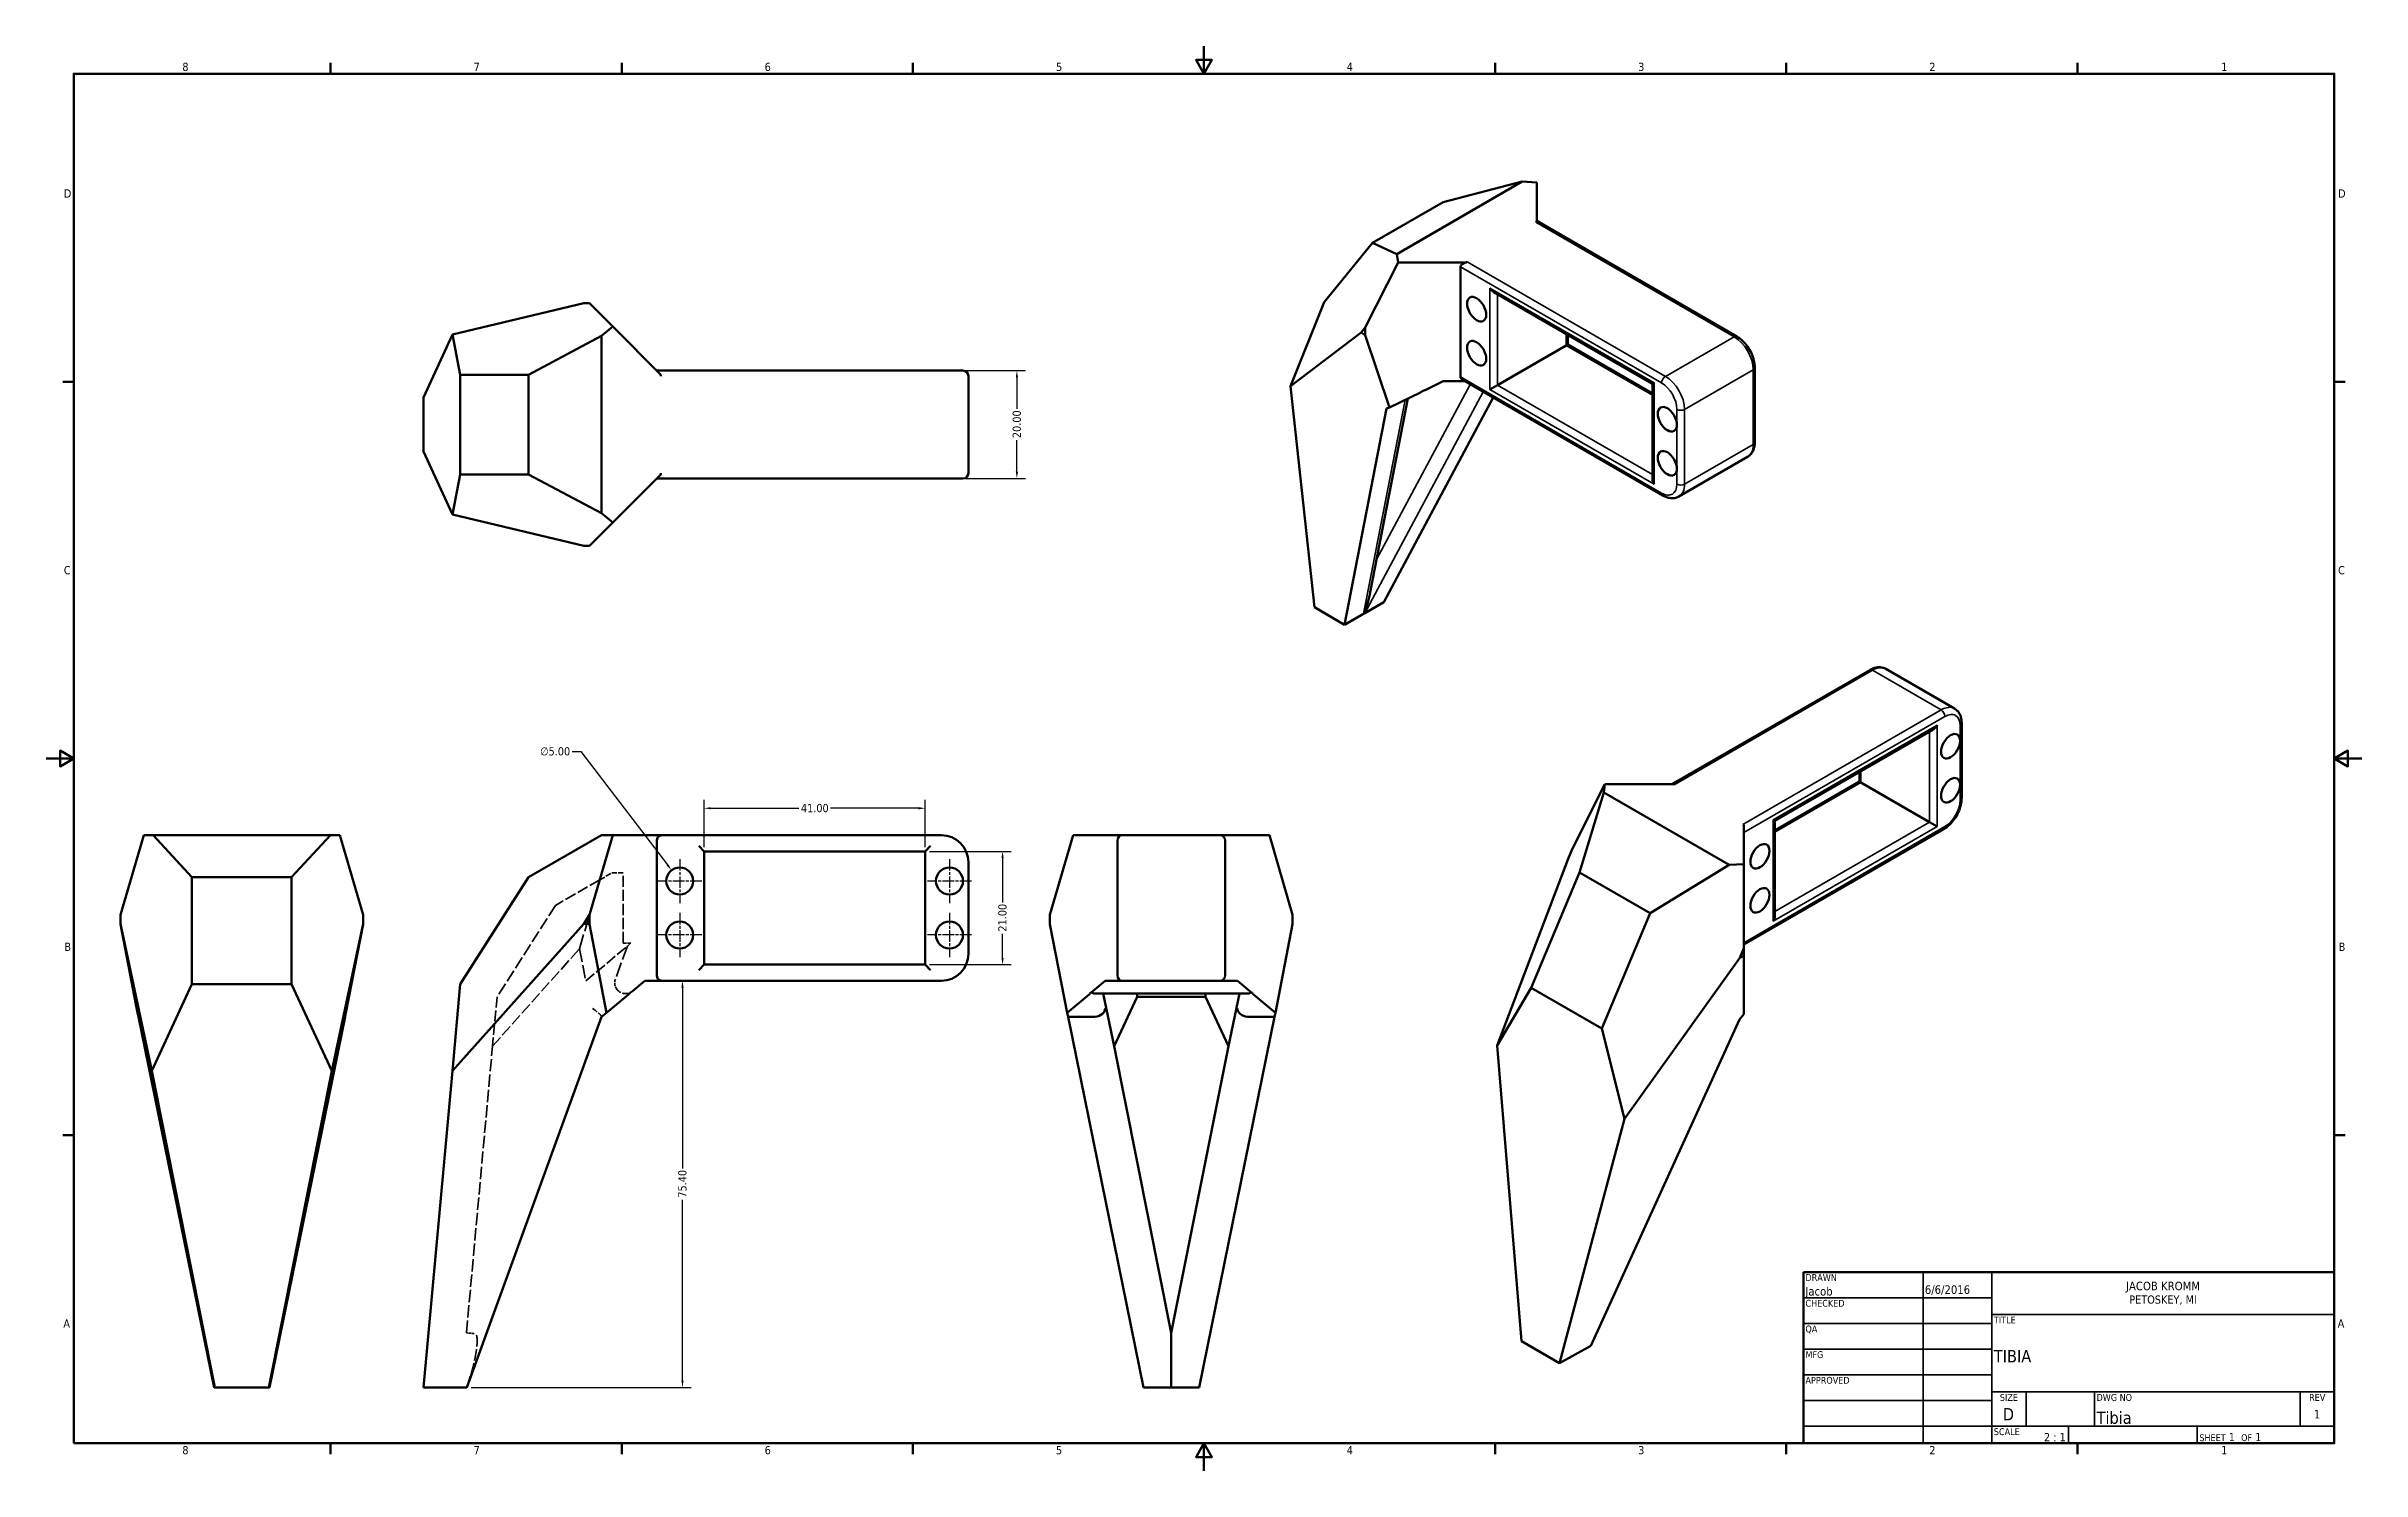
# Model space of a CAD drawing. Header units: millimetres. Extents: x 1 to 431, y 8 to 272.
import ezdxf
from ezdxf.enums import TextEntityAlignment as Align

# ---------------------------------------------------------------- set-up
doc = ezdxf.new("R2010")
doc.units = ezdxf.units.MM
doc.header["$LTSCALE"] = 0.5
doc.linetypes.add('CHAIN', pattern=[0.3543, 0.2362, -0.0295, 0.0591, -0.0295])
doc.linetypes.add('DASHED', pattern=[0.2067, 0.1654, -0.0413])
for name, color, linetype, lineweight in [('Border (ANSI)', 7, 'Continuous', 70), ('Center Mark (ANSI)', 7, 'Continuous', 25), ('Dimension (ANSI)', 7, 'Continuous', 25), ('Hidden (ANSI)', 7, 'DASHED', 35), ('Title (ANSI)', 7, 'Continuous', 50), ('Visible (ANSI)', 7, 'Continuous', 50), ('Visible Narrow (ANSI)', 7, 'Continuous', 35)]:
    doc.layers.add(name, color=color, linetype=linetype, lineweight=lineweight)
doc.styles.add('Note Text (ANSI)', font='tahoma.ttf')
doc.styles.add('Text Style30', font='tahoma.ttf')
doc.styles.add('Text Style38', font='tahoma.ttf')
doc.styles.add('Text Style39', font='tahoma.ttf')
doc.dimstyles.new('Default - mm (ANSI)', dxfattribs={"dimscale": 0.5, "dimtxt": 3.048, "dimasz": 2.5, "dimexe": 3.175, "dimexo": 1.6002, "dimgap": 0.8, "dimtad": 0, "dimtoh": 1, "dimrnd": 1e-08, "dimzin": 4, "dimdsep": 46, "dimtxsty": 'Note Text (ANSI)', "dimcen": 0.09, "dimdle": 10, "dimclrd": 256, "dimclre": 256, "dimclrt": 256, "dimadec": 1, "dimazin": 1, "dimtfac": 1, "dimtofl": 0, "dimtmove": 0, "dimatfit": 3, "dimfxl": 1, "dimtolj": 1, "dimtzin": 4, "dimlwd": -1, "dimlwe": -1, "dimarcsym": 0})

# ---------------------------------------------------------------- blocks, each defined once
blk = doc.blocks.new('Borders Default Border')
at = {"layer": 'Border (ANSI)'}
for p, q in [((107.95, 533.4), (107.95, 537.46)), ((215.9, 533.4), (215.9, 537.46)), ((323.85, 533.4), (323.85, 537.46)), ((539.75, 533.4), (539.75, 537.46)), ((647.7, 533.4), (647.7, 537.46)), ((755.65, 533.4), (755.65, 537.46)), ((12.7, 419.1), (8.64, 419.1)), ((850.9, 419.1), (854.96, 419.1)), ((12.7, 139.7), (8.64, 139.7)), ((850.9, 139.7), (854.96, 139.7)), ((107.95, 25.4), (107.95, 21.34)), ((215.9, 25.4), (215.9, 21.34)), ((323.85, 25.4), (323.85, 21.34)), ((539.75, 25.4), (539.75, 21.34)), ((647.7, 25.4), (647.7, 21.34)), ((755.65, 25.4), (755.65, 21.34))]:
    blk.add_line(p, q, dxfattribs=at)
at = {"layer": 'Border (ANSI)', "flags": 128}
for points in [[(431.8, 543.56), (431.8, 533.4), (428.87, 538.48), (434.73, 538.48), (431.8, 533.4)], [(12.7, 25.4), (12.7, 533.4), (850.9, 533.4), (850.9, 25.4), (12.7, 25.4)], [(2.54, 279.4), (12.7, 279.4), (7.62, 282.33), (7.62, 276.47), (12.7, 279.4)], [(861.06, 279.4), (850.9, 279.4), (855.98, 282.33), (855.98, 276.47), (850.9, 279.4)], [(431.8, 15.24), (431.8, 25.4), (428.87, 20.32), (434.73, 20.32), (431.8, 25.4)]]:
    blk.add_lwpolyline(points, dxfattribs=at)
at = {"layer": 'Border (ANSI)', "char_height": 3.05, "attachment_point": 7, "style": 'Note Text (ANSI)'}
for s, insert in [('8', (52.98, 534.35)), ('7', (160.98, 534.42)), ('6', (268.9, 534.35)), ('5', (376.93, 534.35)), ('4', (484.71, 534.42)), ('3', (592.78, 534.35)), ('2', (700.75, 534.42)), ('1', (808.94, 534.42)), ('D', (9.04, 487.43)), ('D', (852.32, 487.43)), ('C', (9.04, 347.67)), ('C', (852.32, 347.67)), ('B', (9.23, 208.03)), ('B', (852.51, 208.03)), ('A', (8.86, 68.33)), ('A', (852.14, 68.33)), ('8', (52.98, 21.27)), ('7', (160.98, 21.34)), ('6', (268.9, 21.27)), ('5', (376.93, 21.27)), ('4', (484.71, 21.34)), ('3', (592.78, 21.27)), ('2', (700.75, 21.34)), ('1', (808.94, 21.34))]:
    blk.add_mtext(s, dxfattribs=dict(at, insert=insert))
blk = doc.blocks.new('Title Blocks ANSI - Large')
at = {"layer": 'Title (ANSI)'}
for p, q in [((127, 189.23), (127, 125.73)), ((323.85, 189.23), (127, 189.23)), ((323.85, 125.73), (323.85, 189.23)), ((127, 125.73), (323.85, 125.73))]:
    blk.add_line(p, q, dxfattribs=at)
at = {"layer": 'Title (ANSI)', "lineweight": 35}
for p, q in [((171.45, 125.73), (171.45, 189.23)), ((196.85, 125.73), (196.85, 189.23)), ((127, 179.7), (196.85, 179.7)), ((196.85, 173.48), (323.85, 173.48)), ((127, 170.18), (196.85, 170.18)), ((127, 160.65), (196.85, 160.65)), ((127, 151.13), (196.85, 151.13)), ((127, 141.6), (196.85, 141.6)), ((323.85, 144.78), (196.85, 144.78)), ((209.55, 132.08), (209.55, 144.78)), ((234.95, 132.08), (234.95, 144.78)), ((311.15, 132.08), (311.15, 144.78)), ((196.85, 132.08), (127, 132.08)), ((323.85, 132.08), (196.85, 132.08)), ((225.3, 132.08), (225.3, 125.73)), ((273.05, 132.08), (273.05, 125.73))]:
    blk.add_line(p, q, dxfattribs=at)
at = {"layer": 'Title (ANSI)', "style": 'Text Style38'}
for s, p in [('DRAWN', (127.76, 188.47)), ('CHECKED', (127.76, 178.94)), ('TITLE', (197.61, 172.72)), ('QA', (127.76, 169.42)), ('MFG', (127.76, 159.89)), ('APPROVED', (127.76, 150.37)), ('DWG NO', (235.71, 144.02)), ('SCALE', (197.61, 131.32))]:
    blk.add_text(s, height=2.54, dxfattribs=at).set_placement(p, align=Align.TOP_LEFT)
for s, p in [('SIZE', (203.2, 144.02)), ('REV', (317.5, 144.02))]:
    blk.add_text(s, height=2.54, dxfattribs=at).set_placement(p, align=Align.TOP_CENTER)
at = {"layer": 'Title (ANSI)', "style": 'Text Style39'}
blk.add_text('1', height=3.17, dxfattribs=at).set_placement((317.5, 136.52), align=Align.MIDDLE_CENTER)
at = {"layer": 'Title (ANSI)', "insert": (260.35, 181.36), "char_height": 3.048, "width": 127, "attachment_point": 5, "line_spacing_factor": 0.965353, "style": 'Note Text (ANSI)'}
blk.add_mtext('{\\H1.0417x;JACOB KROMM\\P\\H0.96x;PETOSKEY, MI}', dxfattribs=at)
at = {"layer": 'Title (ANSI)', "insert": (197.61, 158.06), "char_height": 4.572, "width": 125.476, "attachment_point": 4, "style": 'Note Text (ANSI)'}
blk.add_mtext('\\fTahoma|b0|i0;\\H4.5720;TIBIA', dxfattribs=at)
at = {"layer": 'Title (ANSI)', "insert": (273.81, 126.49), "char_height": 3.048, "attachment_point": 7, "style": 'Note Text (ANSI)'}
blk.add_mtext('\\fTahoma|b0|i0;\\H2.5400;SHEET\\fTahoma|b0|i0;\\H3.0480; 1  \\fTahoma|b0|i0;\\H2.5400;OF\\fTahoma|b0|i0;\\H3.0480; 1 ', dxfattribs=at)
at = {"layer": 'Title (ANSI)'}
for tag, p, height, style in [('AUTHOR_001', (127.74, 180.53), 3.17, 'Text Style39'), ('CREATION_DATE_001', (172.03, 181.16), 3.17, 'Text Style39'), ('Sheet_Size_001', (200.93, 134.24), 4.57, 'Text Style30'), ('PART_NUMBER_001', (235.71, 132.94), 4.57, 'Text Style30'), ('Initial_View_Scale_001', (216.2, 126.49), 3.05, 'Note Text (ANSI)')]:
    blk.add_attdef(tag, p, '', height=height, dxfattribs=dict(at, style=style))
at = {"layer": 'Title (ANSI)', "style": 'Text Style39'}
for tag, p in [('CHECKED_BY', (127.76, 170.94)), ('CHECKED_DATE', (172.21, 170.94)), ('MFG_APPROVED_BY', (127.76, 151.89)), ('MFG_APPROVED_DATE', (172.21, 151.89)), ('ENG_APPROVED_BY', (127.76, 142.37)), ('ENG_APPROVAL_DATE', (172.21, 142.37))]:
    blk.add_attdef(tag, text='', height=3.17, dxfattribs=at).set_placement(p, align=Align.BOTTOM_LEFT)
blk = doc.blocks.new('*D6')
at = {"layer": 'Defpoints', "color": 0, "transparency": 16777216}
for p in [(167.21, 211.63), (167.21, 191.63), (181.21, 191.63)]:
    blk.add_point(p, dxfattribs=at)
at = {"layer": 'Dimension (ANSI)', "transparency": 16777216}
for p, q in [((168.01, 211.63), (182.8, 211.63)), ((181.21, 210.38), (181.21, 204.54)), ((181.21, 192.88), (181.21, 198.72)), ((168.01, 191.63), (182.8, 191.63))]:
    blk.add_line(p, q, dxfattribs=at)
for points in [[(181.01, 210.38), (181.42, 210.38), (181.21, 211.63)], [(181.01, 192.88), (181.42, 192.88), (181.21, 191.63)]]:
    blk.add_solid(points, dxfattribs=at)
at = {"layer": 'Dimension (ANSI)', "transparency": 16777216, "insert": (180.42, 199.12), "char_height": 1.524, "attachment_point": 1, "rotation": 90, "style": 'Note Text (ANSI)'}
blk.add_mtext('\\A1;20.00', dxfattribs=at)
blk = doc.blocks.new('*D7')
at = {"layer": 'Defpoints', "color": 0, "transparency": 16777216}
for p in [(164.21, 122.47), (164.21, 101.47), (178.55, 101.47)]:
    blk.add_point(p, dxfattribs=at)
at = {"layer": 'Dimension (ANSI)', "transparency": 16777216}
for p, q in [((165.01, 122.47), (180.14, 122.47)), ((178.55, 121.22), (178.55, 113.02)), ((178.55, 102.72), (178.55, 107.2)), ((165.01, 101.47), (180.14, 101.47))]:
    blk.add_line(p, q, dxfattribs=at)
for points in [[(178.35, 121.22), (178.76, 121.22), (178.55, 122.47)], [(178.35, 102.72), (178.76, 102.72), (178.55, 101.47)]]:
    blk.add_solid(points, dxfattribs=at)
at = {"layer": 'Dimension (ANSI)', "transparency": 16777216, "insert": (177.76, 107.6), "char_height": 1.524, "attachment_point": 1, "rotation": 90, "style": 'Note Text (ANSI)'}
blk.add_mtext('\\A1;21.00', dxfattribs=at)
blk = doc.blocks.new('*D8')
at = {"layer": 'Defpoints', "color": 0, "transparency": 16777216}
for p in [(164.21, 130.47), (123.21, 122.47), (164.21, 122.47)]:
    blk.add_point(p, dxfattribs=at)
at = {"layer": 'Dimension (ANSI)', "transparency": 16777216}
for p, q in [((123.21, 123.27), (123.21, 132.06)), ((124.46, 130.47), (140.77, 130.47)), ((162.96, 130.47), (146.66, 130.47)), ((164.21, 123.27), (164.21, 132.06))]:
    blk.add_line(p, q, dxfattribs=at)
for points in [[(124.46, 130.68), (124.46, 130.27), (123.21, 130.47)], [(162.96, 130.68), (162.96, 130.27), (164.21, 130.47)]]:
    blk.add_solid(points, dxfattribs=at)
at = {"layer": 'Dimension (ANSI)', "transparency": 16777216, "insert": (141.17, 131.27), "char_height": 1.524, "attachment_point": 1, "style": 'Note Text (ANSI)'}
blk.add_mtext('\\A1;41.00', dxfattribs=at)
blk = doc.blocks.new('*D9')
at = {"layer": 'Defpoints', "color": 0, "transparency": 16777216}
for p in [(117.2, 118.96), (120.23, 114.99)]:
    blk.add_point(p, dxfattribs=at)
at = {"layer": 'Dimension (ANSI)', "transparency": 16777216}
for p, q in [((98.77, 140.98), (100.38, 140.98)), ((100.38, 140.98), (116.44, 119.95)), ((118.67, 116.97), (118.76, 116.97)), ((118.71, 116.93), (118.71, 117.02))]:
    blk.add_line(p, q, dxfattribs=at)
blk.add_solid([(116.6, 120.08), (116.27, 119.83), (117.2, 118.96)], dxfattribs=at)
at = {"layer": 'Dimension (ANSI)', "transparency": 16777216, "insert": (92.82, 141.8), "char_height": 1.524, "attachment_point": 1, "style": 'Note Text (ANSI)'}
blk.add_mtext('\\A1;∅5.00', dxfattribs=at)
blk = doc.blocks.new('*D10')
at = {"layer": 'Defpoints', "color": 0, "transparency": 16777216}
for p in [(119.21, 98.47), (79.21, 23.07), (119.21, 23.07)]:
    blk.add_point(p, dxfattribs=at)
at = {"layer": 'Dimension (ANSI)', "transparency": 16777216}
for p, q in [((119.21, 97.22), (119.21, 63.69)), ((119.21, 24.32), (119.21, 57.86)), ((80.01, 23.07), (120.8, 23.07))]:
    blk.add_line(p, q, dxfattribs=at)
for points in [[(119.01, 97.22), (119.42, 97.22), (119.21, 98.47)], [(119.01, 24.32), (119.42, 24.32), (119.21, 23.07)]]:
    blk.add_solid(points, dxfattribs=at)
at = {"layer": 'Dimension (ANSI)', "transparency": 16777216, "insert": (118.42, 58.26), "char_height": 1.524, "attachment_point": 1, "rotation": 90, "style": 'Note Text (ANSI)'}
blk.add_mtext('\\A1;75.40', dxfattribs=at)

msp = doc.modelspace()

# ---------------------------------------------------------------- linework, layer by layer
at = {"layer": 'Center Mark (ANSI)', "linetype": 'CHAIN', "ltscale": 18.16814}
for p, q in [((118.714, 121.061), (118.714, 112.886)), ((168.714, 121.061), (168.714, 112.886)), ((122.801, 116.974), (114.626, 116.974)), ((172.801, 116.974), (164.626, 116.974)), ((118.714, 111.061), (118.714, 102.886)), ((168.714, 111.061), (168.714, 102.886)), ((122.801, 106.974), (114.626, 106.974)), ((172.801, 106.974), (164.626, 106.974))]:
    msp.add_line(p, q, dxfattribs=at)
at = {"layer": 'Hidden (ANSI)', "ltscale": 25.192389}
msp.add_line((103.86, 117.187), (95.666, 112.456), dxfattribs=at)
at = {"layer": 'Hidden (ANSI)', "ltscale": 12.974472}
msp.add_line((103.86, 117.187), (106.089, 118.474), dxfattribs=at)
at = {"layer": 'Hidden (ANSI)', "ltscale": 11.444431}
msp.add_line((108.214, 118.474), (106.089, 118.474), dxfattribs=at)
at = {"layer": 'Hidden (ANSI)', "ltscale": 25.157232}
msp.add_line((108.214, 105.474), (108.214, 118.474), dxfattribs=at)
at = {"layer": 'Hidden (ANSI)', "ltscale": 27.802425}
msp.add_line((95.666, 112.456), (84.83, 95.511), dxfattribs=at)
at = {"layer": 'Hidden (ANSI)', "ltscale": 32.842724}
msp.add_line((100.129, 104.429), (101.964, 110.703), dxfattribs=at)
at = {"layer": 'Hidden (ANSI)', "ltscale": 26.369835}
msp.add_line((83.998, 86.359), (100.129, 104.429), dxfattribs=at)
at = {"layer": 'Hidden (ANSI)', "ltscale": 30.019064}
msp.add_line((100.129, 104.429), (101.289, 98.445), dxfattribs=at)
at = {"layer": 'Hidden (ANSI)', "ltscale": 24.594183}
msp.add_line((101.289, 98.445), (109.002, 104.917), dxfattribs=at)
at = {"layer": 'Hidden (ANSI)', "ltscale": 32.195065}
msp.add_line((109.002, 104.917), (106.767, 98.775), dxfattribs=at)
at = {"layer": 'Hidden (ANSI)', "ltscale": 7.823376}
msp.add_line((109.666, 105.474), (108.214, 105.474), dxfattribs=at)
at = {"layer": 'Hidden (ANSI)', "ltscale": 4.158874}
msp.add_line((109.002, 104.917), (109.666, 105.474), dxfattribs=at)
at = {"layer": 'Hidden (ANSI)', "ltscale": 24.471432}
msp.add_line((84.83, 95.511), (83.998, 86.359), dxfattribs=at)
at = {"layer": 'Hidden (ANSI)', "ltscale": 0.670122}
msp.add_line((104.219, 91.776), (104.214, 91.761), dxfattribs=at)
at = {"layer": 'Hidden (ANSI)', "ltscale": 27.723377}
msp.add_line((79.161, 33.177), (83.998, 86.359), dxfattribs=at)
at = {"layer": 'Hidden (ANSI)', "ltscale": 5.537087}
msp.add_line((80.609, 33.046), (79.161, 33.177), dxfattribs=at)
at = {"layer": 'Hidden (ANSI)', "ltscale": 7.053045}
msp.add_arc((108.646, 98.091), 2, 160, 212.12855, dxfattribs=at)
at = {"layer": 'Hidden (ANSI)', "ltscale": 13.843133}
msp.add_arc((108.646, 98.091), 2, 212.12855, 297.73173, dxfattribs=at)
at = {"layer": 'Hidden (ANSI)', "ltscale": 12.553863}
msp.add_ellipse((102.518, 92.949), major_axis=(1.694, -1.186), ratio=0.1637664, start_param=0.0438529, end_param=1.6643261, dxfattribs=at)
at = {"layer": 'Hidden (ANSI)', "ltscale": 25.275572}
msp.add_ellipse((77.071, 23.034), major_axis=(-3.636, -9.99), ratio=0.1881266, start_param=1.6431668, end_param=3.1912695, dxfattribs=at)
at = {"layer": 'Visible (ANSI)'}
for p, q in [((274.888, 246.678), (251.642, 233.256)), ((260.242, 242.889), (274.888, 246.678)), ((274.888, 246.678), (277.584, 246.544)), ((277.584, 246.544), (277.584, 239.252)), ((247.161, 235.336), (260.242, 242.889)), ((277.584, 239.252), (277.407, 239.15)), ((277.584, 239.387), (314.677, 217.971)), ((277.584, 239.252), (277.584, 239.227)), ((247.161, 235.336), (238.198, 224.327)), ((251.642, 233.256), (247.161, 235.336)), ((251.873, 231.7), (251.642, 233.256)), ((264.679, 231.802), (264.503, 231.7)), ((245.764, 219.639), (251.873, 231.7)), ((264.503, 231.7), (251.873, 231.7)), ((263.442, 230.883), (263.442, 210.471)), ((264.503, 231.674), (264.503, 231.7)), ((100.917, 224.128), (76.552, 218.305)), ((101.964, 224.128), (100.917, 224.128)), ((106.283, 219.808), (101.964, 224.128)), ((238.198, 224.327), (231.913, 208.769)), ((269.629, 226.156), (299.035, 209.179)), ((104.214, 218.065), (106.283, 219.808)), ((106.283, 219.808), (115.214, 210.878)), ((245.024, 218.73), (245.764, 219.639)), ((245.764, 219.639), (245.764, 218.225)), ((76.552, 218.305), (71.214, 206.628)), ((76.552, 218.305), (78.014, 210.878)), ((90.688, 210.878), (104.214, 218.065)), ((104.214, 218.065), (104.214, 185.19)), ((231.913, 208.769), (245.024, 218.73)), ((245.024, 218.73), (245.764, 218.225)), ((245.764, 218.225), (250.267, 204.813)), ((270.336, 208.94), (283.064, 216.288)), ((283.064, 216.288), (283.357, 216.458)), ((283.357, 218.231), (283.357, 216.458)), ((283.357, 216.458), (299.035, 207.406)), ((78.014, 210.878), (90.688, 210.878)), ((78.014, 210.878), (78.014, 192.378)), ((90.688, 192.378), (90.688, 210.878)), ((114.464, 211.628), (167.214, 211.628)), ((115.214, 210.878), (115.214, 210.628)), ((167.214, 211.628), (171.214, 211.628)), ((172.214, 192.628), (172.214, 210.628)), ((318.005, 212.206), (318.005, 198.326)), ((71.214, 206.628), (71.214, 196.628)), ((236.395, 167.789), (231.913, 208.769)), ((246.721, 170.563), (253.673, 206.463)), ((249.225, 168.664), (269.516, 206.626)), ((250.267, 204.813), (256.024, 207.602)), ((257.033, 208.091), (260.26, 209.654)), ((260.26, 209.654), (264.27, 209.654)), ((263.856, 209.894), (300.949, 188.478)), ((268.922, 208.124), (270.336, 208.94)), ((299.035, 209.179), (299.328, 209.348)), ((299.035, 209.179), (299.035, 191.554)), ((249.728, 204.625), (241.95, 164.464)), ((250.267, 204.813), (249.728, 204.625)), ((71.214, 196.628), (76.552, 184.95)), ((303.949, 188.28), (316.677, 195.628)), ((78.014, 192.378), (76.552, 184.95)), ((90.688, 192.378), (78.014, 192.378)), ((104.214, 185.19), (90.688, 192.378)), ((115.214, 192.378), (106.283, 183.447)), ((114.464, 191.628), (167.214, 191.628)), ((115.214, 192.628), (115.214, 192.378)), ((171.214, 191.628), (167.214, 191.628)), ((76.552, 184.95), (100.917, 179.128)), ((106.283, 183.447), (104.214, 185.19)), ((101.964, 179.128), (106.283, 183.447)), ((100.917, 179.128), (101.964, 179.128)), ((241.95, 164.464), (236.395, 167.789)), ((249.225, 168.664), (245.692, 166.624)), ((245.483, 166.504), (241.95, 164.464)), ((302.639, 134.931), (339.317, 156.107)), ((355.045, 148.957), (342.317, 156.305)), ((356.374, 132.379), (356.374, 146.26)), ((321.725, 128.128), (351.131, 145.105)), ((290.241, 134.931), (284.133, 122.87)), ((285.529, 118.543), (290.01, 133.375)), ((290.01, 133.375), (290.241, 134.931)), ((290.01, 133.375), (313.257, 119.953)), ((290.241, 134.931), (302.871, 134.931)), ((302.871, 134.931), (303.048, 134.829)), ((321.725, 126.355), (337.403, 135.406)), ((337.403, 135.406), (337.403, 137.179)), ((337.403, 135.406), (337.696, 135.237)), ((350.424, 127.889), (337.696, 135.237)), ((19.325, 125.474), (15.006, 110.703)), ((21.068, 125.474), (19.325, 125.474)), ((21.068, 125.474), (53.944, 125.474)), ((28.256, 117.665), (21.068, 125.474)), ((53.944, 125.474), (46.756, 117.665)), ((55.687, 125.474), (53.944, 125.474)), ((60.006, 110.703), (55.687, 125.474)), ((104.214, 125.474), (90.688, 117.665)), ((101.964, 110.703), (106.283, 125.474)), ((106.283, 125.474), (104.214, 125.474)), ((115.214, 125.474), (106.283, 125.474)), ((115.214, 125.442), (115.214, 125.474)), ((167.214, 125.474), (115.214, 125.474)), ((187.335, 110.703), (191.654, 125.474)), ((200.585, 125.474), (191.654, 125.474)), ((200.585, 125.442), (200.585, 125.474)), ((200.835, 125.474), (200.585, 125.474)), ((218.835, 125.474), (200.835, 125.474)), ((219.085, 125.474), (218.835, 125.474)), ((228.016, 125.474), (219.085, 125.474)), ((219.085, 125.474), (219.085, 125.442)), ((228.016, 125.474), (232.335, 110.703)), ((315.776, 127.48), (315.952, 127.378)), ((315.952, 127.378), (315.952, 120.086)), ((315.952, 105.199), (353.045, 126.614)), ((321.725, 128.128), (321.432, 128.297)), ((321.725, 110.503), (321.725, 128.128)), ((350.424, 127.889), (351.838, 127.072)), ((114.464, 124.474), (114.464, 99.474)), ((123.214, 122.474), (122.214, 123.474)), ((123.214, 122.474), (164.214, 122.474)), ((123.214, 101.474), (123.214, 122.474)), ((164.214, 122.474), (165.214, 123.474)), ((164.214, 122.474), (164.214, 101.474)), ((172.214, 103.474), (172.214, 120.474)), ((199.835, 120.474), (199.835, 124.474)), ((199.835, 120.474), (199.835, 116.974)), ((219.835, 124.474), (219.835, 120.474)), ((219.835, 116.974), (219.835, 120.474)), ((283.393, 121.107), (270.281, 86.497)), ((284.133, 122.87), (283.393, 121.107)), ((28.256, 97.845), (28.256, 117.665)), ((46.756, 117.665), (28.256, 117.665)), ((46.756, 117.665), (46.756, 97.845)), ((90.688, 117.665), (78.014, 97.845)), ((199.835, 116.974), (199.835, 106.974)), ((219.835, 106.974), (219.835, 116.974)), ((276.567, 97.185), (285.529, 118.543)), ((298.61, 110.99), (285.529, 118.543)), ((313.257, 119.953), (298.61, 110.99)), ((315.952, 120.086), (313.257, 119.953)), ((315.952, 104.499), (315.952, 120.086)), ((15.006, 110.703), (15.006, 109.066)), ((15.006, 108.971), (15.006, 109.066)), ((15.006, 109.066), (20.828, 81.772)), ((18.19, 92.545), (15.006, 108.971)), ((54.183, 81.772), (60.006, 109.066)), ((60.006, 108.971), (56.822, 92.545)), ((60.006, 109.066), (60.006, 110.703)), ((60.006, 109.066), (60.006, 108.971)), ((76.552, 81.772), (100.917, 109.066)), ((100.917, 109.066), (101.964, 110.703)), ((100.917, 109.066), (101.964, 108.971)), ((101.964, 110.703), (101.964, 108.971)), ((101.964, 108.971), (105.148, 92.545)), ((187.335, 110.703), (187.335, 108.971)), ((187.335, 108.971), (190.519, 92.545)), ((229.151, 92.545), (232.335, 108.971)), ((232.335, 108.971), (232.335, 110.703)), ((298.61, 110.99), (289.648, 89.632)), ((199.835, 106.974), (199.835, 103.474)), ((199.835, 99.474), (199.835, 103.474)), ((219.835, 103.474), (219.835, 106.974)), ((219.835, 103.474), (219.835, 99.474)), ((315.212, 102.736), (315.952, 104.499)), ((315.212, 102.736), (315.952, 103.085)), ((315.952, 104.499), (315.952, 103.085)), ((315.952, 103.085), (315.952, 92.273)), ((122.214, 100.474), (123.214, 101.474)), ((164.214, 101.474), (123.214, 101.474)), ((164.214, 101.474), (165.214, 100.474)), ((293.866, 72.88), (315.212, 102.736)), ((20.828, 81.772), (28.256, 97.845)), ((28.256, 97.845), (46.756, 97.845)), ((46.756, 97.845), (54.183, 81.772)), ((78.014, 97.845), (76.552, 81.772)), ((105.148, 92.545), (109.219, 95.961)), ((109.931, 96.559), (112.214, 98.474)), ((112.214, 98.474), (115.214, 98.474)), ((115.214, 98.474), (115.214, 98.506)), ((115.214, 98.474), (167.214, 98.474)), ((190.519, 92.545), (194.59, 95.961)), ((195.303, 96.559), (197.585, 98.474)), ((223.732, 96.091), (195.938, 96.091)), ((199.255, 86.359), (197.179, 96.091)), ((197.585, 98.474), (200.585, 98.474)), ((203.484, 95.511), (199.255, 86.359)), ((200.585, 98.474), (200.585, 98.506)), ((200.585, 98.474), (200.835, 98.474)), ((200.835, 98.474), (218.835, 98.474)), ((203.484, 96.091), (203.484, 95.511)), ((216.185, 95.511), (203.484, 95.511)), ((216.185, 95.511), (216.185, 96.091)), ((220.415, 86.359), (216.185, 95.511)), ((218.835, 98.474), (219.085, 98.474)), ((219.085, 98.506), (219.085, 98.474)), ((219.085, 98.474), (222.085, 98.474)), ((222.491, 96.091), (220.415, 86.359)), ((222.085, 98.474), (224.367, 96.559)), ((225.08, 95.961), (229.151, 92.545)), ((270.281, 86.497), (276.567, 97.185)), ((276.567, 97.185), (289.648, 89.632)), ((18.361, 91.761), (18.19, 92.545)), ((32.362, 23.074), (18.361, 91.761)), ((56.651, 91.761), (42.649, 23.074)), ((56.822, 92.545), (56.651, 91.761)), ((104.214, 91.761), (79.214, 23.074)), ((105.148, 92.545), (104.214, 91.761)), ((190.519, 92.545), (190.69, 91.761)), ((190.69, 91.761), (204.691, 23.074)), ((195.508, 91.761), (190.69, 91.761)), ((214.978, 23.074), (228.98, 91.761)), ((228.98, 91.761), (224.162, 91.761)), ((228.98, 91.761), (229.151, 92.545)), ((315.171, 91.322), (287.593, 30.749)), ((315.952, 92.273), (315.171, 91.322)), ((209.835, 33.177), (199.255, 86.359)), ((220.415, 86.359), (209.835, 33.177)), ((270.281, 86.497), (274.763, 31.624)), ((289.648, 89.632), (293.866, 72.88)), ((20.828, 81.772), (32.506, 23.074)), ((42.506, 23.074), (54.183, 81.772)), ((71.214, 23.074), (76.552, 81.772)), ((281.834, 27.541), (293.866, 72.88)), ((209.835, 33.046), (209.835, 33.177)), ((209.835, 33.046), (209.835, 23.074)), ((274.763, 31.624), (281.834, 27.541)), ((287.593, 30.749), (281.834, 27.541)), ((32.506, 23.074), (32.362, 23.074)), ((32.506, 23.074), (42.506, 23.074)), ((42.649, 23.074), (42.506, 23.074)), ((79.214, 23.074), (71.214, 23.074)), ((209.687, 23.074), (204.691, 23.074)), ((209.835, 23.074), (209.687, 23.074)), ((209.983, 23.074), (209.835, 23.074)), ((214.978, 23.074), (209.983, 23.074))]:
    msp.add_line(p, q, dxfattribs=at)
for centre in [(118.714, 116.974), (168.714, 116.974), (118.714, 106.974), (168.714, 106.974)]:
    msp.add_circle(centre, 2.5, dxfattribs=at)
for centre, radius, start, end in [((171.214, 210.628), 1, 0, 90), ((171.214, 192.628), 1, 270, 0), ((115.464, 124.474), 1, 104.47751, 180), ((167.214, 120.474), 5, 0, 90), ((200.835, 124.474), 1, 90, 180), ((218.835, 124.474), 1, 0, 90), ((167.214, 103.474), 5, 270, 0), ((115.464, 99.474), 1, 180, 255.52249), ((200.835, 99.474), 1, 180, 270), ((218.835, 99.474), 1, 270, 0), ((108.646, 98.091), 2, 297.73173, 310), ((194.017, 98.091), 2, 297.73173, 310), ((225.653, 98.091), 2, 230, 242.26827)]:
    msp.add_arc(centre, radius, start, end, dxfattribs=at)
for centre, major_axis, ratio, start_param, end_param in [((277.407, 238.334), (-0.5, -0.866), 0.5773503, 3.6743106, 3.9269908), ((264.679, 230.985), (-0.5, -0.866), 0.5773503, 3.9269908, 4.1796711), ((264.856, 230.883), (-1.414, 0), 0.5773503, 4.9650692, 6.2831853), ((269.629, 227.311), (-0.707, 1.225), 0.5773503, 1.5707963, 2.3561945), ((264.856, 210.471), (-1.414, 0), 0.5773503, 0, 0.7853982), ((255.742, 209.598), (2.106, 1.862), 0.6510573, 4.3062144, 4.5203361), ((255.214, 209.342), (-2.828, 0), 0.5773503, 2.0548064, 2.268928), ((300.035, 190.977), (0.707, -1.225), 0.5773503, 3.9269908, 4.712389), ((244.072, 167.406), (-2.406, -6.779), 0.2372474, 1.5310423, 2.1373959), ((244.077, 167.43), (2.012, -0.084), 0.6169847, 5.511831, 5.5842015), ((244.088, 167.436), (2.155, -0.069), 0.5383405, 5.4962715, 5.568642), ((351.131, 146.26), (0.707, 1.225), 0.5773503, 3.9269908, 4.712389), ((320.725, 109.926), (0.707, 1.225), 0.5773503, 4.712389, 5.4977871), ((109.019, 98.404), (0.951, 2.79), 0.5127807, 3.8447905, 4.0589122), ((194.39, 98.404), (0.951, 2.79), 0.5127807, 3.8447905, 4.0589122), ((194.459, 98.091), (2.158, -1.737), 0.4593112, 5.2806427, 5.7646527), ((225.211, 98.091), (-2.158, -1.737), 0.4593112, 0.5185326, 1.0025426), ((225.279, 98.404), (-0.951, 2.79), 0.5127807, 2.2242731, 2.4383948), ((195.021, 95.52), (0.675, -3.742), 0.5250449, 6.1887147, 6.2764206), ((195.584, 92.949), (-1.957, -0.413), 0.5857538, 1.4982661, 3.1187393), ((224.086, 92.949), (-1.957, 0.413), 0.5857538, 0.0228534, 1.6433266), ((224.649, 95.52), (-0.675, -3.742), 0.5250449, 0.0067647, 0.0944706)]:
    msp.add_ellipse(centre, major_axis=major_axis, ratio=ratio, start_param=start_param, end_param=end_param, dxfattribs=at)
for centre, major_axis in [((266.447, 223.025), (-1.25, 2.165)), ((266.447, 214.86), (-1.25, 2.165)), ((301.803, 202.612), (-1.25, 2.165)), ((301.803, 194.447), (-1.25, 2.165)), ((354.313, 141.973), (-1.25, -2.165)), ((354.313, 133.808), (-1.25, -2.165)), ((318.958, 121.561), (-1.25, -2.165)), ((318.958, 113.396), (-1.25, -2.165))]:
    msp.add_ellipse(centre, major_axis=major_axis, ratio=0.5773503, dxfattribs=at)
for points, knots in [([(318.005, 212.206), (318.005, 212.639), (317.947, 213.084), (317.731, 213.977), (317.573, 214.424), (317.173, 215.29), (316.931, 215.709), (316.381, 216.488), (316.073, 216.848), (315.408, 217.481), (315.052, 217.755), (314.677, 217.971)], [4.712389, 4.712389, 4.712389, 4.712389, 5.0265482, 5.0265482, 5.3407075, 5.3407075, 5.6548668, 5.6548668, 5.969026, 5.969026, 6.2831853, 6.2831853, 6.2831853, 6.2831853]), ([(316.677, 195.628), (316.86, 195.734), (317.029, 195.865), (317.324, 196.164), (317.451, 196.332), (317.664, 196.69), (317.749, 196.881), (317.881, 197.275), (317.929, 197.479), (317.991, 197.896), (318.005, 198.109), (318.005, 198.326)], [3.92699082, 3.92699082, 3.92699082, 3.92699082, 4.08407045, 4.08407045, 4.24115008, 4.24115008, 4.39822972, 4.39822972, 4.55530935, 4.55530935, 4.71238898, 4.71238898, 4.71238898, 4.71238898]), ([(303.949, 188.28), (303.766, 188.174), (303.568, 188.094), (303.161, 187.987), (302.952, 187.961), (302.536, 187.956), (302.329, 187.978), (301.921, 188.06), (301.721, 188.121), (301.328, 188.276), (301.136, 188.37), (300.949, 188.478)], [2.35619449, 2.35619449, 2.35619449, 2.35619449, 2.51327412, 2.51327412, 2.67035376, 2.67035376, 2.82743339, 2.82743339, 2.98451302, 2.98451302, 3.14159265, 3.14159265, 3.14159265, 3.14159265]), ([(342.317, 156.305), (342.134, 156.411), (341.936, 156.492), (341.529, 156.598), (341.32, 156.624), (340.904, 156.629), (340.697, 156.607), (340.289, 156.525), (340.089, 156.464), (339.697, 156.309), (339.505, 156.216), (339.317, 156.107)], [5.49778714, 5.49778714, 5.49778714, 5.49778714, 5.65486678, 5.65486678, 5.81194641, 5.81194641, 5.96902604, 5.96902604, 6.12610567, 6.12610567, 6.28318531, 6.28318531, 6.28318531, 6.28318531]), ([(355.045, 148.957), (355.228, 148.851), (355.397, 148.72), (355.693, 148.421), (355.82, 148.253), (356.032, 147.895), (356.117, 147.705), (356.249, 147.311), (356.297, 147.107), (356.359, 146.689), (356.374, 146.476), (356.374, 146.26)], [0.78539816, 0.78539816, 0.78539816, 0.78539816, 0.9424778, 0.9424778, 1.09955743, 1.09955743, 1.25663706, 1.25663706, 1.41371669, 1.41371669, 1.57079633, 1.57079633, 1.57079633, 1.57079633]), ([(356.374, 132.379), (356.374, 131.947), (356.315, 131.501), (356.099, 130.609), (355.941, 130.162), (355.542, 129.296), (355.3, 128.877), (354.749, 128.098), (354.441, 127.738), (353.776, 127.104), (353.42, 126.831), (353.045, 126.614)], [1.5707963, 1.5707963, 1.5707963, 1.5707963, 1.8849556, 1.8849556, 2.1991149, 2.1991149, 2.5132741, 2.5132741, 2.8274334, 2.8274334, 3.1415927, 3.1415927, 3.1415927, 3.1415927])]:
    msp.add_open_spline(points, degree=3, knots=knots, dxfattribs=at)
at = {"layer": 'Visible Narrow (ANSI)'}
for p, q in [((277.407, 239.15), (314.177, 217.921)), ((301.449, 210.573), (264.679, 231.802)), ((263.442, 230.883), (300.742, 209.348)), ((268.922, 226.903), (268.922, 208.124)), ((299.328, 209.348), (268.922, 226.903)), ((270.336, 208.94), (270.336, 225.748)), ((283.064, 218.4), (283.064, 216.288)), ((283.064, 216.288), (299.035, 207.068)), ((314.177, 217.921), (301.449, 210.573)), ((263.442, 210.471), (300.742, 188.936)), ((304.985, 204.449), (317.712, 211.798)), ((317.712, 211.798), (317.712, 197.917)), ((253.175, 206.222), (245.483, 166.504)), ((245.692, 166.624), (267.65, 207.703)), ((265.256, 209.086), (247.889, 176.596)), ((268.922, 208.124), (299.328, 190.569)), ((299.035, 192.371), (270.336, 208.94)), ((299.328, 190.569), (299.328, 209.348)), ((303.57, 204.449), (303.57, 201.592)), ((304.985, 190.569), (304.985, 204.449)), ((303.57, 201.592), (303.57, 193.427)), ((317.712, 197.917), (304.985, 190.569)), ((303.57, 193.427), (303.57, 190.569)), ((303.048, 134.829), (339.817, 156.058)), ((339.817, 156.058), (352.545, 148.709)), ((352.545, 148.709), (315.776, 127.48)), ((315.952, 125.95), (353.252, 147.485)), ((351.838, 145.852), (321.432, 128.297)), ((350.424, 144.697), (350.424, 127.889)), ((351.838, 127.072), (351.838, 145.852)), ((356.081, 145.852), (356.081, 142.994)), ((356.081, 142.994), (356.081, 134.829)), ((321.725, 126.017), (337.696, 135.237)), ((337.696, 135.237), (337.696, 137.348)), ((356.081, 134.829), (356.081, 131.971)), ((315.952, 105.537), (353.252, 127.072)), ((321.432, 128.297), (321.432, 109.518)), ((321.432, 109.518), (351.838, 127.072)), ((350.424, 127.889), (321.725, 111.32))]:
    msp.add_line(p, q, dxfattribs=at)
for centre, major_axis, start_param, end_param in [((314.177, 217.105), (0.5, 0.866), 0, 0.7853982), ((314.177, 213.839), (2.5, -4.33), 0.7853982, 2.3561945), ((301.449, 209.757), (-0.5, -0.866), 3.9269908, 5.4977871), ((301.449, 206.491), (-2.5, 4.33), 3.9269908, 5.4977871), ((317.005, 212.206), (1, 0), 5.4977871, 6.2831853), ((300.742, 206.082), (2, -3.464), 0.7853982, 2.3561945), ((304.277, 204.858), (-1, 0), 0.7853982, 2.3561945), ((314.177, 199.959), (2.5, -4.33), 0, 0.7853982), ((317.005, 198.326), (1, 0), 5.4977871, 6.2831853), ((300.742, 192.202), (2, -3.464), 5.4977871, 7.0685835), ((301.449, 189.344), (-0.5, -0.866), 5.4977871, 6.2831853), ((304.277, 190.977), (-1, 0), 0.7853982, 2.3561945), ((301.449, 192.61), (2.5, -4.33), 0, 0.7853982), ((339.817, 155.241), (-0.5, 0.866), 5.4977871, 6.2831853), ((339.817, 151.975), (2.5, 4.33), 0, 0.7853982), ((352.545, 144.627), (2.5, 4.33), 0, 0.7853982), ((352.545, 147.893), (0.5, -0.866), 0.7853982, 2.3561945), ((353.252, 144.219), (2, 3.464), 5.4977871, 7.0685835), ((355.374, 146.26), (1, 0), 5.4977871, 6.2831853), ((353.252, 130.338), (-2, -3.464), 0.7853982, 2.3561945), ((355.374, 132.379), (1, 0), 5.4977871, 6.2831853), ((352.545, 127.48), (0.5, -0.866), 0, 0.7853982)]:
    msp.add_ellipse(centre, major_axis=major_axis, ratio=0.5773503, start_param=start_param, end_param=end_param, dxfattribs=at)

# ---------------------------------------------------------------- block references
at = {"xscale": 0.5, "yscale": 0.5, "zscale": 0.5}
msp.add_blockref('Borders Default Border', (0, 0), dxfattribs=at)
msp.add_blockref('Title Blocks ANSI - Large', (263.525, -50.165), dxfattribs=at).add_auto_attribs({'AUTHOR_001': 'Jacob', 'CREATION_DATE_001': '6/6/2016', 'PART_NUMBER_001': 'Tibia', 'Sheet_Size_001': 'D', 'Initial_View_Scale_001': '2 : 1'})

# ---------------------------------------------------------------- dimensions: what is measured, and where the dimension line sits
at = {"layer": 'Dimension (ANSI)'}
for base, p1, p2, override, picture, middle in [((181.214, 191.628), (167.214, 211.628), (167.214, 191.628), {"dimgap": 0.8, "dimtoh": 0, "dimdec": 2, "dimtol": 0, "dimlim": 0, "dimtp": 0, "dimtm": 0, "dimtdec": 2, "dimatfit": 1}, '*D6', (181.214, 201.628)), ((178.554, 101.474), (164.214, 122.474), (164.214, 101.474), {"dimgap": 0.8, "dimtoh": 0, "dimdec": 2, "dimtol": 0, "dimlim": 0, "dimtp": 0, "dimtm": 0, "dimtdec": 2, "dimatfit": 1}, '*D7', (178.554, 110.111)), ((119.214, 23.074), (119.214, 98.474), (79.214, 23.074), {"dimgap": 0.8, "dimtoh": 0, "dimdec": 2, "dimse1": 1, "dimtol": 0, "dimlim": 0, "dimtp": 0, "dimtm": 0, "dimtdec": 2, "dimatfit": 1}, '*D10', (119.214, 60.774))]:
    dim = msp.add_linear_dim(base=base, p1=p1, p2=p2, angle=270, dimstyle='Default - mm (ANSI)', override=override, dxfattribs=at)
    dim.commit()
    dim.dimension.update_dxf_attribs({"geometry": picture, "text_midpoint": middle, "dimtype": 160})
dim = msp.add_diameter_dim_2p(p1=(120.231, 114.987), p2=(117.196, 118.961), dimstyle='Default - mm (ANSI)', override={"dimgap": 0.8, "dimtih": 1, "dimdec": 2, "dimlfac": 1, "dimtol": 0, "dimlim": 0, "dimtp": 0, "dimtm": 0, "dimtdec": 2}, dxfattribs=at)
dim.commit()
dim.dimension.update_dxf_attribs({"geometry": '*D9', "text_midpoint": (95.593, 140.982), "dimtype": 163})
dim = msp.add_linear_dim(base=(164.214, 130.474), p1=(123.214, 122.474), p2=(164.214, 122.474), dimstyle='Default - mm (ANSI)', override={"dimgap": 0.8, "dimtoh": 0, "dimdec": 2, "dimtol": 0, "dimlim": 0, "dimtp": 0, "dimtm": 0, "dimtdec": 2, "dimatfit": 1}, dxfattribs=at)
dim.commit()
dim.dimension.update_dxf_attribs({"geometry": '*D8', "text_midpoint": (143.714, 130.474), "dimtype": 160})

doc.saveas('drawing.dxf')
